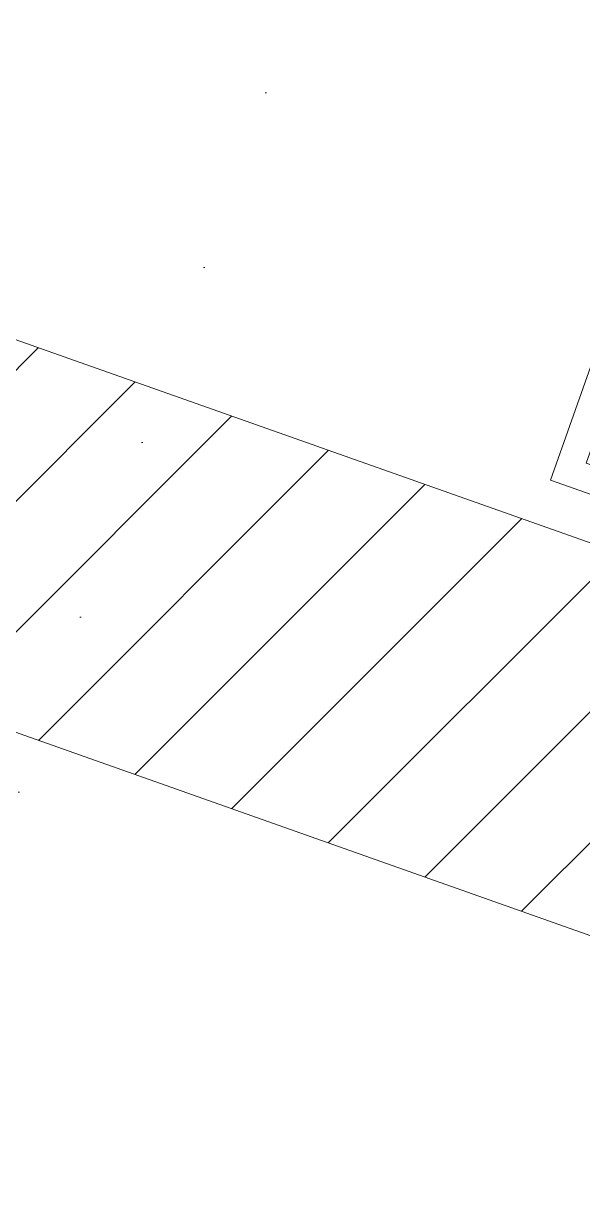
# Model space of a CAD drawing. Header units: centimetres. Extents: x -38353 to 28366, y -42745 to 17597.
# Drawn here: x -22324.2 to -22173.1, y -23745.2 to -23428.5 of the extents above; entities that cross this region are included whole.
import ezdxf

# ---------------------------------------------------------------- set-up
doc = ezdxf.new("R2010")
doc.units = ezdxf.units.CM
doc.header["$LTSCALE"] = 500
doc.linetypes.add('Centre', pattern=[3.175, 0.635, -0.47625, 1.5875, -0.47625])
doc.linetypes.add('Dot 1mm', pattern=[0.1, 0, -0.1])
for name, color, linetype, lineweight in [('A-DOOR', 31, 'Continuous', 9), ('A-DOOR-1', 31, 'Centre', 9), ('A-DOOR-FRAM', 31, 'Continuous', 9), ('A-FLOR-LEVL-1', 51, 'Dot 1mm', 9), ('A-WALL', 113, 'Continuous', 9), ('A-WALL-PATT', 111, 'Continuous', 9)]:
    doc.layers.add(name, color=color, linetype=linetype, lineweight=lineweight)

# ---------------------------------------------------------------- blocks, each defined once
blk = doc.blocks.new('M_Single-Flush2 - yangına dayanıklı saç kapı  100x225 _K7_-V221-A vaziyet')
at = {"layer": 'A-DOOR-1'}
for p, q in [((-29363.84, 4035), (-29463.84, 3922.5)), ((-29463.84, 3922.5), (-29363.84, 3810))]:
    blk.add_line(p, q, dxfattribs=at)
at = {"layer": 'A-DOOR-FRAM'}
for p, q in [((-29471.44, 4042.6), (-29471.44, 3810)), ((-29356.24, 4042.6), (-29471.44, 4042.6)), ((-29356.24, 3810), (-29356.24, 4042.6)), ((-29463.84, 3810), (-29463.84, 4035)), ((-29463.84, 4035), (-29363.84, 4035)), ((-29363.84, 4035), (-29363.84, 3810)), ((-29471.44, 3810), (-29463.84, 3810)), ((-29363.84, 3810), (-29356.24, 3810))]:
    blk.add_line(p, q, dxfattribs=at)

msp = doc.modelspace()

# ---------------------------------------------------------------- hatches: boundary and pattern name
at = {"layer": 'A-WALL-PATT'}
h = msp.add_hatch(dxfattribs=at)
h.set_pattern_fill('FP_10', color=256, angle=70.5377, style=0, pattern_type=2)
h.set_pattern_definition([(44.9997, (-25016.31, -24126.335), (-17.67758, 17.67776), [])])
h.paths.add_polyline_path([(-20557.32, -24245.19), (-20524, -24150.9), (-20707.86, -24085.93), (-20719.45, -24118.72), (-20738.31, -24112.06), (-20726.72, -24079.27), (-21283.01, -23882.69), (-21316.33, -23976.97), (-20612.52, -24225.68)], flags=0)
h.paths.add_polyline_path([(-21330.47, -23971.97), (-21330.47, -23971.97), (-21297.15, -23877.69), (-21943.01, -23649.46), (-21976.33, -23743.74), (-21330.48, -23971.97)], flags=0)
h.paths.add_polyline_path([(-21990.47, -23738.74), (-21957.68, -23644.27), (-22461.59, -23466.22), (-22494.9, -23560.49), (-22143.11, -23684.8)], flags=0)

# ---------------------------------------------------------------- linework, layer by layer
at = {"layer": 'A-FLOR-LEVL-1'}
msp.add_line((-22692.68, -24675.42), (-14825.73, -2413.27), dxfattribs=at)
at = {"layer": 'A-WALL'}
for p, q in [((-21957.15, -23644.46), (-22461.58, -23466.2)), ((-21990.47, -23738.74), (-22494.9, -23560.49))]:
    msp.add_line(p, q, dxfattribs=at)

# ---------------------------------------------------------------- block references
at = {"layer": 'A-DOOR', "rotation": 70.5377214474292}
msp.add_blockref('M_Single-Flush2 - yangına dayanıklı saç kapı  100x225 _K7_-V221-A vaziyet', (-8550.67, 2888.6), dxfattribs=at)

doc.saveas('drawing.dxf')
